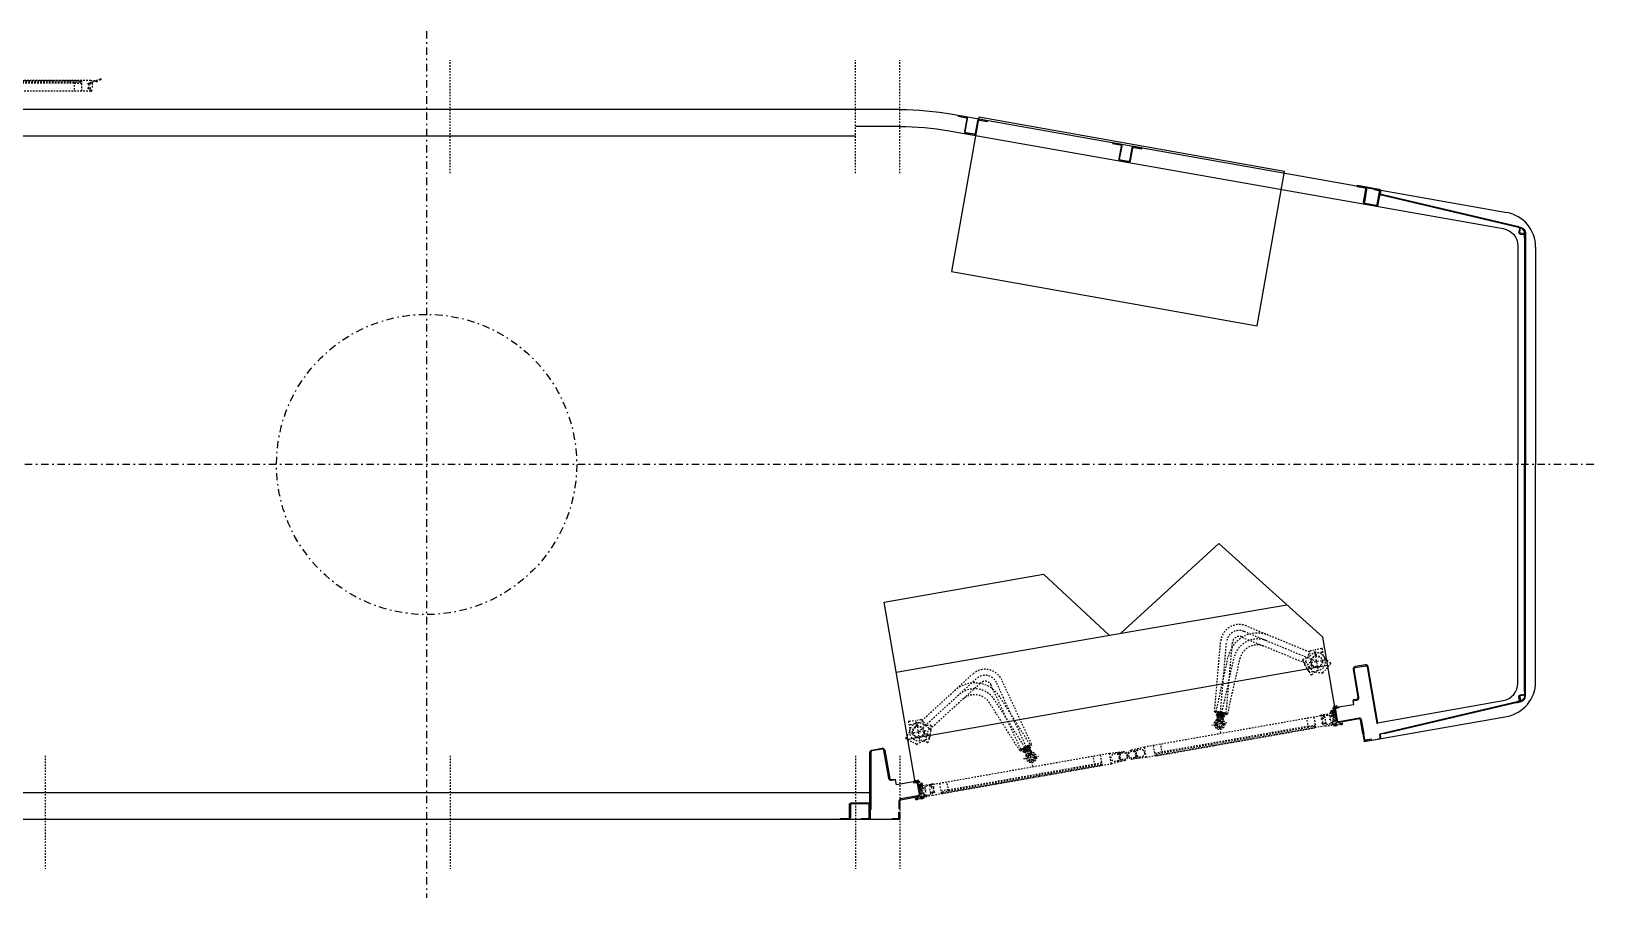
# Model space of a CAD drawing. Header units: millimetres. Extents: x 4061 to 4749, y 69169 to 69366.
# Drawn here: x 4493.7 to 4599.3, y 69168.5 to 69227.1 of the extents above; entities that cross this region are included whole.
import ezdxf

# ---------------------------------------------------------------- set-up
doc = ezdxf.new("R2010")
doc.units = ezdxf.units.MM
doc.header["$LTSCALE"] = 0.1
doc.linetypes.add('DASHDOT', pattern=[1, 0.5, -0.25, 0, -0.25])
doc.layers.get('0').update_dxf_attribs({"color": 6})
doc.layers.add('AXE', color=1, linetype='DASHDOT')
doc.layers.add('Subtire', color=4, linetype='Continuous')

msp = doc.modelspace()

# ---------------------------------------------------------------- linework, layer by layer
msp.add_lwpolyline([(4578.42, 69217.63), (4557.74, 69221.3), (4555.89, 69210.86), (4576.57, 69207.19)], close=True)
at = {"layer": 'AXE', "ltscale": 10}
for p, q in [((4520.4, 69227.11), (4520.4, 69168.53)), ((4599.33, 69197.82), (4400.4, 69197.82))]:
    msp.add_line(p, q, dxfattribs=at)
at = {"layer": 'AXE'}
for p, q in [((4522, 69217.51), (4522, 69225.15)), ((4549.4, 69217.51), (4549.4, 69225.15)), ((4552.4, 69217.51), (4552.4, 69225.15)), ((4497.68, 69223.77), (4485.4, 69223.77)), ((4497.68, 69223.05), (4485.4, 69223.05)), ((4497.69, 69223.77), (4485.41, 69223.77)), ((4497.69, 69223.05), (4485.41, 69223.05)), ((4496.56, 69223.59), (4486.52, 69223.59)), ((4496.57, 69223.59), (4486.53, 69223.59)), ((4496.56, 69223.67), (4496.56, 69223.05)), ((4496.57, 69223.67), (4496.56, 69223.05)), ((4496.56, 69223.59), (4497.06, 69223.59)), ((4496.57, 69223.59), (4497.07, 69223.59)), ((4497.06, 69223.77), (4497.06, 69223.05)), ((4497.07, 69223.77), (4497.07, 69223.05)), ((4575.56, 69186.14), (4575.52, 69186.16)), ((4575.56, 69186.14), (4575.52, 69186.16)), ((4575.56, 69186.14), (4577.04, 69185.53)), ((4575.56, 69186.14), (4577.04, 69185.53)), ((4580.6, 69184.49), (4575.67, 69186.53)), ((4580.6, 69184.49), (4575.67, 69186.53)), ((4580.11, 69185.13), (4575.82, 69186.9)), ((4580.11, 69185.13), (4575.82, 69186.9)), ((4573.69, 69181.09), (4574.1, 69185.86)), ((4573.69, 69181.09), (4574.1, 69185.86)), ((4573.8, 69181.13), (4574.62, 69184.85)), ((4573.8, 69181.13), (4574.62, 69184.85)), ((4574.02, 69180.26), (4574.5, 69185.82)), ((4574.02, 69180.26), (4574.5, 69185.82)), ((4574.48, 69181.02), (4574.87, 69185.47)), ((4574.48, 69181.02), (4574.87, 69185.47)), ((4574.87, 69185.47), (4574.9, 69185.79)), ((4574.87, 69185.47), (4574.9, 69185.79)), ((4579.8, 69184.39), (4577.04, 69185.53)), ((4579.8, 69184.39), (4577.04, 69185.53)), ((4580.06, 69185.02), (4581.01, 69185.14)), ((4580.06, 69185.02), (4581.01, 69185.14)), ((4580.51, 69184.88), (4580.43, 69185.27)), ((4580.51, 69184.88), (4580.43, 69185.27)), ((4580.59, 69184.89), (4580.5, 69185.29)), ((4580.59, 69184.89), (4580.5, 69185.29)), ((4580.69, 69183.97), (4580.51, 69185.01)), ((4580.69, 69183.97), (4580.51, 69185.01)), ((4574.02, 69180.26), (4575.01, 69184.77)), ((4574.02, 69180.26), (4575.01, 69184.77)), ((4574.58, 69180.95), (4575.41, 69184.68)), ((4574.58, 69180.95), (4575.41, 69184.68)), ((4579.84, 69184.49), (4580.42, 69183.73)), ((4579.84, 69184.49), (4580.42, 69183.73)), ((4580.26, 69184.27), (4579.92, 69184.06)), ((4580.26, 69184.27), (4579.92, 69184.06)), ((4580.31, 69184.21), (4579.97, 69183.99)), ((4580.31, 69184.21), (4579.97, 69183.99)), ((4581.12, 69184.58), (4580.08, 69184.4)), ((4581.12, 69184.58), (4580.08, 69184.4)), ((4553.66, 69179.74), (4557.59, 69183.34)), ((4553.66, 69179.74), (4557.59, 69183.34)), ((4553.9, 69180.5), (4557.32, 69183.64)), ((4553.9, 69180.5), (4557.32, 69183.64)), ((4557.83, 69183.02), (4556.65, 69181.94)), ((4557.83, 69183.02), (4556.65, 69181.94)), ((4557.83, 69183.02), (4557.86, 69183.05)), ((4557.83, 69183.02), (4557.86, 69183.05)), ((4558.7, 69182.62), (4558.57, 69182.91)), ((4558.7, 69182.62), (4558.57, 69182.91)), ((4561.29, 69178.02), (4558.93, 69183.08)), ((4561.29, 69178.02), (4558.93, 69183.08)), ((4561.32, 69178.91), (4559.29, 69183.25)), ((4561.32, 69178.91), (4559.29, 69183.25)), ((4554.44, 69179.92), (4556.65, 69181.94)), ((4554.44, 69179.92), (4556.65, 69181.94)), ((4560.52, 69178.48), (4558.47, 69181.7)), ((4560.52, 69178.48), (4558.47, 69181.7)), ((4560.59, 69178.57), (4558.7, 69182.62)), ((4560.59, 69178.57), (4558.7, 69182.62)), ((4561.29, 69178.02), (4558.81, 69181.91)), ((4561.29, 69178.02), (4558.81, 69181.91)), ((4561.2, 69178.91), (4559.15, 69182.13)), ((4561.2, 69178.91), (4559.15, 69182.13)), ((4581.04, 69180.85), (4568.95, 69178.71)), ((4581.04, 69180.85), (4568.95, 69178.71)), ((4573.83, 69181.08), (4573.69, 69181.09)), ((4573.83, 69181.08), (4573.69, 69181.09)), ((4573.73, 69181.09), (4573.72, 69181.03)), ((4573.73, 69181.09), (4573.72, 69181.03)), ((4573.94, 69181.01), (4573.72, 69181.03)), ((4573.94, 69181.01), (4573.72, 69181.03)), ((4574.58, 69180.95), (4573.8, 69181.13)), ((4574.58, 69180.95), (4573.8, 69181.13)), ((4573.84, 69181.12), (4573.82, 69181.06)), ((4573.84, 69181.12), (4573.82, 69181.06)), ((4574.53, 69180.9), (4573.82, 69181.06)), ((4574.53, 69180.9), (4573.82, 69181.06)), ((4574.48, 69181.02), (4573.83, 69181.08)), ((4574.48, 69181.02), (4573.83, 69181.08)), ((4573.83, 69180.85), (4573.84, 69181.01)), ((4573.83, 69180.85), (4573.84, 69181.01)), ((4573.88, 69180.83), (4573.98, 69180.83)), ((4573.88, 69180.83), (4573.98, 69180.83)), ((4573.89, 69180.7), (4573.9, 69180.83)), ((4573.89, 69180.7), (4573.9, 69180.83)), ((4573.9, 69180.87), (4573.94, 69181.02)), ((4573.9, 69180.87), (4573.94, 69181.02)), ((4574.12, 69179.67), (4573.91, 69180.85)), ((4574.12, 69179.67), (4573.91, 69180.85)), ((4574.44, 69180.97), (4573.94, 69181.01)), ((4574.44, 69180.97), (4573.94, 69181.01)), ((4573.96, 69181), (4573.95, 69180.85)), ((4573.96, 69181), (4573.95, 69180.85)), ((4573.95, 69180.85), (4573.95, 69180.84)), ((4573.95, 69180.85), (4573.95, 69180.84)), ((4573.95, 69180.71), (4573.98, 69180.84)), ((4573.95, 69180.71), (4573.98, 69180.84)), ((4573.96, 69180.85), (4574.14, 69180.81)), ((4573.96, 69180.85), (4574.14, 69180.81)), ((4573.98, 69180.83), (4574.06, 69180.82)), ((4573.98, 69180.83), (4574.06, 69180.82)), ((4574.06, 69181), (4574.02, 69180.84)), ((4574.06, 69181), (4574.02, 69180.84)), ((4574.24, 69180.8), (4574.06, 69180.82)), ((4574.24, 69180.8), (4574.06, 69180.82)), ((4574.31, 69180.77), (4574.14, 69180.81)), ((4574.31, 69180.77), (4574.14, 69180.81)), ((4574.2, 69180.98), (4574.18, 69180.82)), ((4574.2, 69180.98), (4574.18, 69180.82)), ((4574.21, 69180.67), (4574.22, 69180.8)), ((4574.21, 69180.67), (4574.22, 69180.8)), ((4574.29, 69180.95), (4574.26, 69180.79)), ((4574.29, 69180.95), (4574.26, 69180.79)), ((4574.26, 69180.64), (4574.29, 69180.77)), ((4574.26, 69180.64), (4574.29, 69180.77)), ((4574.3, 69180.81), (4574.32, 69180.97)), ((4574.3, 69180.81), (4574.32, 69180.97)), ((4574.37, 69180.76), (4574.41, 69180.92)), ((4574.37, 69180.76), (4574.41, 69180.92)), ((4574.44, 69181.03), (4574.44, 69180.97)), ((4574.44, 69181.03), (4574.44, 69180.97)), ((4574.54, 69180.96), (4574.53, 69180.9)), ((4574.54, 69180.96), (4574.53, 69180.9)), ((4580.04, 69180.04), (4579.94, 69180.65)), ((4580.04, 69180.04), (4579.94, 69180.65)), ((4580.55, 69180.03), (4580.43, 69180.74)), ((4580.55, 69180.03), (4580.43, 69180.74)), ((4581.45, 69180.59), (4581.96, 69180.69)), ((4581.45, 69180.59), (4581.96, 69180.69)), ((4553.98, 69180.42), (4553.05, 69180.21)), ((4553.98, 69180.42), (4553.05, 69180.21)), ((4553.14, 69179.65), (4554.18, 69179.83)), ((4553.14, 69179.65), (4554.18, 69179.83)), ((4553.53, 69180.12), (4553.47, 69180.52)), ((4553.53, 69180.12), (4553.47, 69180.52)), ((4553.61, 69180.13), (4553.55, 69180.53)), ((4553.61, 69180.13), (4553.55, 69180.53)), ((4553.75, 69179.22), (4553.57, 69180.26)), ((4553.75, 69179.22), (4553.57, 69180.26)), ((4554.02, 69179.57), (4554.43, 69179.49)), ((4554.02, 69179.57), (4554.43, 69179.49)), ((4554.05, 69179.65), (4554.44, 69179.56)), ((4554.05, 69179.65), (4554.44, 69179.56)), ((4554.37, 69180), (4554.08, 69179.09)), ((4554.37, 69180), (4554.08, 69179.09)), ((4581.16, 69180.14), (4569.07, 69178.01)), ((4581.16, 69180.14), (4569.07, 69178.01)), ((4580.03, 69180.12), (4570.14, 69178.38)), ((4580.03, 69180.12), (4570.14, 69178.38)), ((4574.53, 69180.35), (4573.5, 69180.17)), ((4574.53, 69180.35), (4573.5, 69180.17)), ((4580.03, 69180.12), (4580.52, 69180.21)), ((4580.03, 69180.12), (4580.52, 69180.21)), ((4560.52, 69178.48), (4561.2, 69178.91)), ((4560.52, 69178.48), (4561.2, 69178.91)), ((4560.56, 69178.5), (4560.59, 69178.45)), ((4560.56, 69178.5), (4560.59, 69178.45)), ((4560.59, 69178.57), (4561.19, 69178.85)), ((4560.59, 69178.57), (4561.19, 69178.85)), ((4560.59, 69178.45), (4561.2, 69178.83)), ((4560.59, 69178.45), (4561.2, 69178.83)), ((4560.63, 69178.59), (4560.65, 69178.54)), ((4560.63, 69178.59), (4560.65, 69178.54)), ((4560.65, 69178.54), (4561.11, 69178.75)), ((4560.65, 69178.54), (4561.11, 69178.75)), ((4560.78, 69178.37), (4560.7, 69178.5)), ((4560.78, 69178.37), (4560.7, 69178.5)), ((4560.83, 69178.43), (4560.77, 69178.58)), ((4560.83, 69178.43), (4560.77, 69178.58)), ((4560.8, 69178.57), (4560.88, 69178.43)), ((4560.8, 69178.57), (4560.88, 69178.43)), ((4560.84, 69178.39), (4560.99, 69178.49)), ((4560.84, 69178.39), (4560.99, 69178.49)), ((4560.87, 69178.63), (4560.94, 69178.48)), ((4560.87, 69178.63), (4560.94, 69178.48)), ((4560.89, 69178.45), (4561.06, 69178.52)), ((4560.89, 69178.45), (4561.06, 69178.52)), ((4561.14, 69178.59), (4560.99, 69178.49)), ((4561.14, 69178.59), (4560.99, 69178.49)), ((4561, 69178.7), (4561.09, 69178.56)), ((4561, 69178.7), (4561.09, 69178.56)), ((4561.13, 69178.56), (4561.06, 69178.52)), ((4561.13, 69178.56), (4561.06, 69178.52)), ((4561.09, 69178.73), (4561.15, 69178.59)), ((4561.09, 69178.73), (4561.15, 69178.59)), ((4561.19, 69178.63), (4561.1, 69178.76)), ((4561.19, 69178.63), (4561.1, 69178.76)), ((4561.11, 69178.75), (4561.31, 69178.84)), ((4561.11, 69178.75), (4561.31, 69178.84)), ((4561.22, 69178.6), (4561.13, 69178.56)), ((4561.22, 69178.6), (4561.13, 69178.56)), ((4561.2, 69178.46), (4561.13, 69178.57)), ((4561.2, 69178.46), (4561.13, 69178.57)), ((4561.15, 69178.59), (4561.16, 69178.58)), ((4561.15, 69178.59), (4561.16, 69178.58)), ((4561.17, 69178.88), (4561.2, 69178.83)), ((4561.17, 69178.88), (4561.2, 69178.83)), ((4561.19, 69178.85), (4561.32, 69178.91)), ((4561.19, 69178.85), (4561.32, 69178.91)), ((4561.4, 69177.42), (4561.19, 69178.61)), ((4561.4, 69177.42), (4561.19, 69178.61)), ((4561.27, 69178.63), (4561.2, 69178.78)), ((4561.27, 69178.63), (4561.2, 69178.78)), ((4561.26, 69178.47), (4561.2, 69178.59)), ((4561.26, 69178.47), (4561.2, 69178.59)), ((4561.28, 69178.89), (4561.31, 69178.84)), ((4561.28, 69178.89), (4561.31, 69178.84)), ((4568.95, 69178.71), (4568.05, 69178.5)), ((4568.95, 69178.71), (4568.05, 69178.5)), ((4569.07, 69178.01), (4568.95, 69178.71)), ((4569.07, 69178.01), (4568.95, 69178.71)), ((4569.68, 69178.11), (4569.56, 69178.82)), ((4569.68, 69178.11), (4569.56, 69178.82)), ((4570.16, 69178.3), (4570.05, 69178.91)), ((4570.16, 69178.3), (4570.05, 69178.91)), ((4494.6, 69178.13), (4494.6, 69170.49)), ((4522, 69178.13), (4522, 69170.49)), ((4549.4, 69178.13), (4549.4, 69170.49)), ((4552.4, 69178.13), (4552.4, 69170.49)), ((4554.49, 69176.17), (4566.58, 69178.3)), ((4554.49, 69176.17), (4566.58, 69178.3)), ((4554.62, 69175.46), (4566.71, 69177.59)), ((4554.62, 69175.46), (4566.71, 69177.59)), ((4555.69, 69175.83), (4565.57, 69177.57)), ((4555.69, 69175.83), (4565.57, 69177.57)), ((4560.77, 69177.93), (4561.81, 69178.11)), ((4560.77, 69177.93), (4561.81, 69178.11)), ((4560.93, 69178.29), (4560.86, 69178.4)), ((4560.93, 69178.29), (4560.86, 69178.4)), ((4560.97, 69178.34), (4560.91, 69178.46)), ((4560.97, 69178.34), (4560.91, 69178.46)), ((4565.59, 69177.49), (4565.48, 69178.1)), ((4565.59, 69177.49), (4565.48, 69178.1)), ((4565.57, 69177.57), (4566.07, 69177.66)), ((4565.57, 69177.57), (4566.07, 69177.66)), ((4566.1, 69177.48), (4565.97, 69178.19)), ((4566.1, 69177.48), (4565.97, 69178.19)), ((4566.58, 69178.3), (4567.5, 69178.4)), ((4566.58, 69178.3), (4567.5, 69178.4)), ((4566.71, 69177.59), (4566.58, 69178.3)), ((4566.71, 69177.59), (4566.58, 69178.3)), ((4566.71, 69177.59), (4567.6, 69177.81)), ((4566.71, 69177.59), (4567.6, 69177.81)), ((4569.07, 69178.01), (4568.16, 69177.91)), ((4569.07, 69178.01), (4568.16, 69177.91)), ((4570.14, 69178.38), (4569.65, 69178.29)), ((4570.14, 69178.38), (4569.65, 69178.29)), ((4555.7, 69175.75), (4555.59, 69176.36)), ((4554.19, 69175.79), (4553.68, 69175.7)), ((4554.19, 69175.79), (4553.68, 69175.7)), ((4555.23, 69175.56), (4555.1, 69176.27)), ((4555.23, 69175.56), (4555.1, 69176.27)), ((4555.69, 69175.83), (4555.19, 69175.74)), ((4555.69, 69175.83), (4555.19, 69175.74)), ((4553.57, 69175.25), (4553.52, 69175.24)), ((4553.57, 69175.25), (4553.52, 69175.24))]:
    msp.add_line(p, q, dxfattribs=at)
for points in [[(4486.12, 69223.77), (4496.96, 69223.77), (4496.96, 69223.67), (4486.12, 69223.67)], [(4486.13, 69223.77), (4496.97, 69223.77), (4496.97, 69223.67), (4486.13, 69223.67)], [(4569.78, 69178.13), (4580.46, 69180.01), (4580.44, 69180.11), (4569.76, 69178.23)], [(4569.78, 69178.13), (4580.46, 69180.01), (4580.44, 69180.11), (4569.76, 69178.23)], [(4574.21, 69180.29), (4574.08, 69180.45), (4573.89, 69180.41), (4573.82, 69180.23), (4573.95, 69180.07), (4574.14, 69180.11)], [(4574.21, 69180.29), (4574.08, 69180.45), (4573.89, 69180.41), (4573.82, 69180.23), (4573.95, 69180.07), (4574.14, 69180.11)], [(4566, 69177.46), (4555.32, 69175.58), (4555.31, 69175.68), (4565.98, 69177.56)], [(4566, 69177.46), (4555.32, 69175.58), (4555.31, 69175.68), (4565.98, 69177.56)], [(4561.09, 69177.98), (4561.16, 69178.17), (4561.36, 69178.2), (4561.49, 69178.05), (4561.42, 69177.86), (4561.22, 69177.83)], [(4561.09, 69177.98), (4561.16, 69178.17), (4561.36, 69178.2), (4561.49, 69178.05), (4561.42, 69177.86), (4561.22, 69177.83)]]:
    msp.add_lwpolyline(points, close=True, dxfattribs=at)
for points in [[(4498.37, 69223.85), (4498.25, 69223.78, -0.103173), (4498.06, 69223.71), (4497.85, 69223.69, 0.381674), (4497.78, 69223.61), (4497.78, 69223.23, -0.180575), (4497.72, 69223.06, -0.634663), (4497.68, 69223.07), (4497.68, 69223.26), (4497.62, 69223.26), (4497.62, 69223.21), (4497.52, 69223.21), (4497.52, 69223.28, 0.480385), (4497.52, 69223.53), (4497.52, 69223.61), (4497.62, 69223.61), (4497.62, 69223.56), (4497.68, 69223.56), (4497.68, 69223.77), (4497.88, 69223.78), (4498.05, 69223.79, 0.115335), (4498.35, 69223.88, -0.996879)], [(4498.38, 69223.85), (4498.25, 69223.78, -0.103173), (4498.06, 69223.71), (4497.86, 69223.69, 0.381674), (4497.79, 69223.61), (4497.79, 69223.23, -0.180575), (4497.73, 69223.06, -0.634663), (4497.69, 69223.07), (4497.69, 69223.26), (4497.63, 69223.26), (4497.63, 69223.21), (4497.53, 69223.21), (4497.53, 69223.28, 0.480385), (4497.53, 69223.53), (4497.53, 69223.61), (4497.63, 69223.61), (4497.63, 69223.56), (4497.69, 69223.56), (4497.69, 69223.77), (4497.89, 69223.78), (4498.05, 69223.79, 0.115335), (4498.36, 69223.88, -0.996879)], [(4581.64, 69180.48), (4581.7, 69180.49), (4581.71, 69180.44), (4581.81, 69180.46), (4581.8, 69180.53, -0.480385), (4581.75, 69180.78), (4581.74, 69180.85), (4581.64, 69180.83), (4581.65, 69180.78), (4581.59, 69180.77), (4581.55, 69180.98), (4581.36, 69180.94), (4580.88, 69180.86, 0.97941), (4580.89, 69180.82), (4581.04, 69180.85), (4581.4, 69180.87, -0.381674), (4581.48, 69180.8), (4581.55, 69180.43, 0.168299), (4581.64, 69180.26, 0.71189), (4581.68, 69180.28)], [(4581.64, 69180.48), (4581.7, 69180.49), (4581.71, 69180.44), (4581.81, 69180.46), (4581.8, 69180.53, -0.480385), (4581.75, 69180.78), (4581.74, 69180.85), (4581.64, 69180.83), (4581.65, 69180.78), (4581.59, 69180.77), (4581.55, 69180.98), (4581.36, 69180.94), (4580.88, 69180.86, 0.97941), (4580.89, 69180.82), (4581.04, 69180.85), (4581.4, 69180.87, -0.381674), (4581.48, 69180.8), (4581.55, 69180.43, 0.168299), (4581.64, 69180.26, 0.71189), (4581.68, 69180.28)], [(4581.86, 69180.18), (4581.72, 69180.23, 0.103173), (4581.52, 69180.26), (4581.32, 69180.25, -0.381674), (4581.24, 69180.31), (4581.17, 69180.68, 0.180575), (4581.08, 69180.84, 0.634663), (4581.04, 69180.83), (4581.08, 69180.64), (4581.02, 69180.63), (4581.01, 69180.68), (4580.91, 69180.66), (4580.92, 69180.59, -0.480385), (4580.97, 69180.34), (4580.98, 69180.27), (4581.08, 69180.29), (4581.07, 69180.33), (4581.13, 69180.35), (4581.16, 69180.14), (4581.36, 69180.16), (4581.53, 69180.18, -0.115335), (4581.84, 69180.14, 0.996879)], [(4581.86, 69180.18), (4581.72, 69180.23, 0.103173), (4581.52, 69180.26), (4581.32, 69180.25, -0.381674), (4581.24, 69180.31), (4581.17, 69180.68, 0.180575), (4581.08, 69180.84, 0.634663), (4581.04, 69180.83), (4581.08, 69180.64), (4581.02, 69180.63), (4581.01, 69180.68), (4580.91, 69180.66), (4580.92, 69180.59, -0.480385), (4580.97, 69180.34), (4580.98, 69180.27), (4581.08, 69180.29), (4581.07, 69180.33), (4581.13, 69180.35), (4581.16, 69180.14), (4581.36, 69180.16), (4581.53, 69180.18, -0.115335), (4581.84, 69180.14, 0.996879)], [(4581.93, 69180.17, -0.131652), (4581.88, 69180.18), (4581.74, 69180.23, -0.267949), (4581.67, 69180.3), (4581.64, 69180.48), (4581.7, 69180.49), (4581.73, 69180.31, 0.267949), (4581.76, 69180.28), (4581.83, 69180.25, 0.57735), (4581.86, 69180.28), (4581.74, 69180.97), (4581.62, 69180.95), (4581.65, 69180.78), (4581.59, 69180.77), (4581.53, 69181.12, -0.414214), (4581.55, 69181.14), (4581.59, 69181.15), (4581.61, 69180.99), (4581.73, 69181.01), (4581.72, 69181.07), (4581.7, 69181.07), (4581.69, 69181.12), (4581.76, 69181.14), (4581.91, 69180.27, 0.414214), (4581.98, 69180.22), (4582.18, 69180.26, 0.414214), (4582.21, 69180.3), (4582.21, 69180.3), (4582.27, 69180.31), (4582.28, 69180.27, -0.414212), (4582.25, 69180.23), (4581.93, 69180.17)], [(4581.93, 69180.17, -0.131652), (4581.88, 69180.18), (4581.74, 69180.23, -0.267949), (4581.67, 69180.3), (4581.64, 69180.48), (4581.7, 69180.49), (4581.73, 69180.31, 0.267949), (4581.76, 69180.28), (4581.83, 69180.25, 0.57735), (4581.86, 69180.28), (4581.74, 69180.97), (4581.62, 69180.95), (4581.65, 69180.78), (4581.59, 69180.77), (4581.53, 69181.12, -0.414214), (4581.55, 69181.14), (4581.59, 69181.15), (4581.61, 69180.99), (4581.73, 69181.01), (4581.72, 69181.07), (4581.7, 69181.07), (4581.69, 69181.12), (4581.76, 69181.14), (4581.91, 69180.27, 0.414214), (4581.98, 69180.22), (4582.18, 69180.26, 0.414214), (4582.21, 69180.3), (4582.21, 69180.3), (4582.27, 69180.31), (4582.28, 69180.27, -0.414212), (4582.25, 69180.23), (4581.93, 69180.17)], [(4581.97, 69181.5), (4581.82, 69181.47, 0.414214), (4581.72, 69181.33), (4581.91, 69180.27), (4581.97, 69180.28), (4581.78, 69181.34, -0.414214), (4581.83, 69181.41), (4581.98, 69181.44)], [(4581.97, 69181.5), (4581.82, 69181.47, 0.414214), (4581.72, 69181.33), (4581.91, 69180.27), (4581.97, 69180.28), (4581.78, 69181.34, -0.414214), (4581.83, 69181.41), (4581.98, 69181.44)], [(4553.39, 69176.46), (4553.54, 69176.49, -0.414214), (4553.68, 69176.39), (4553.87, 69175.33), (4553.81, 69175.31), (4553.62, 69176.38, 0.414214), (4553.55, 69176.43), (4553.4, 69176.4)], [(4553.39, 69176.46), (4553.54, 69176.49, -0.414214), (4553.68, 69176.39), (4553.87, 69175.33), (4553.81, 69175.31), (4553.62, 69176.38, 0.414214), (4553.55, 69176.43), (4553.4, 69176.4)], [(4553.89, 69175.23, 0.131652), (4553.93, 69175.25), (4554.05, 69175.34, 0.267949), (4554.08, 69175.44), (4554.05, 69175.61), (4553.99, 69175.6), (4554.02, 69175.43, -0.267949), (4554.01, 69175.39), (4553.95, 69175.34, -0.57735), (4553.91, 69175.35), (4553.79, 69176.04), (4553.91, 69176.06), (4553.94, 69175.9), (4554, 69175.91), (4553.94, 69176.25, 0.414214), (4553.91, 69176.27), (4553.87, 69176.26), (4553.9, 69176.1), (4553.78, 69176.08), (4553.77, 69176.14), (4553.79, 69176.14), (4553.78, 69176.2), (4553.71, 69176.19), (4553.87, 69175.32, -0.414214), (4553.82, 69175.26), (4553.62, 69175.22, -0.414214), (4553.57, 69175.25), (4553.57, 69175.25), (4553.52, 69175.24), (4553.52, 69175.2, 0.414212), (4553.57, 69175.17), (4553.88, 69175.23)], [(4553.89, 69175.23, 0.131652), (4553.93, 69175.25), (4554.05, 69175.34, 0.267949), (4554.08, 69175.44), (4554.05, 69175.61), (4553.99, 69175.6), (4554.02, 69175.43, -0.267949), (4554.01, 69175.39), (4553.95, 69175.34, -0.57735), (4553.91, 69175.35), (4553.79, 69176.04), (4553.91, 69176.06), (4553.94, 69175.9), (4554, 69175.91), (4553.94, 69176.25, 0.414214), (4553.91, 69176.27), (4553.87, 69176.26), (4553.9, 69176.1), (4553.78, 69176.08), (4553.77, 69176.14), (4553.79, 69176.14), (4553.78, 69176.2), (4553.71, 69176.19), (4553.87, 69175.32, -0.414214), (4553.82, 69175.26), (4553.62, 69175.22, -0.414214), (4553.57, 69175.25), (4553.57, 69175.25), (4553.52, 69175.24), (4553.52, 69175.2, 0.414212), (4553.57, 69175.17), (4553.88, 69175.23)], [(4554.05, 69175.61), (4553.99, 69175.6), (4554, 69175.55), (4553.9, 69175.53), (4553.89, 69175.61, 0.480385), (4553.84, 69175.85), (4553.83, 69175.93), (4553.93, 69175.95), (4553.94, 69175.9), (4554, 69175.91), (4553.96, 69176.11), (4554.16, 69176.15), (4554.63, 69176.23, -0.97941), (4554.64, 69176.19), (4554.49, 69176.17), (4554.14, 69176.06, 0.381674), (4554.09, 69175.97), (4554.15, 69175.6, -0.168299), (4554.12, 69175.41, -0.71189), (4554.08, 69175.41)], [(4554.05, 69175.61), (4553.99, 69175.6), (4554, 69175.55), (4553.9, 69175.53), (4553.89, 69175.61, 0.480385), (4553.84, 69175.85), (4553.83, 69175.93), (4553.93, 69175.95), (4553.94, 69175.9), (4554, 69175.91), (4553.96, 69176.11), (4554.16, 69176.15), (4554.63, 69176.23, -0.97941), (4554.64, 69176.19), (4554.49, 69176.17), (4554.14, 69176.06, 0.381674), (4554.09, 69175.97), (4554.15, 69175.6, -0.168299), (4554.12, 69175.41, -0.71189), (4554.08, 69175.41)], [(4553.95, 69175.26), (4554.06, 69175.35, -0.103173), (4554.24, 69175.45), (4554.43, 69175.51, 0.381674), (4554.49, 69175.6), (4554.42, 69175.97, -0.180575), (4554.45, 69176.15, -0.634663), (4554.49, 69176.14), (4554.53, 69175.96), (4554.59, 69175.97), (4554.58, 69176.02), (4554.68, 69176.04), (4554.69, 69175.96, 0.480385), (4554.73, 69175.72), (4554.75, 69175.64), (4554.65, 69175.62), (4554.64, 69175.67), (4554.58, 69175.66), (4554.62, 69175.46), (4554.42, 69175.41), (4554.26, 69175.37, 0.115335), (4553.97, 69175.23, -0.996879)], [(4553.95, 69175.26), (4554.06, 69175.35, -0.103173), (4554.24, 69175.45), (4554.43, 69175.51, 0.381674), (4554.49, 69175.6), (4554.42, 69175.97, -0.180575), (4554.45, 69176.15, -0.634663), (4554.49, 69176.14), (4554.53, 69175.96), (4554.59, 69175.97), (4554.58, 69176.02), (4554.68, 69176.04), (4554.69, 69175.96, 0.480385), (4554.73, 69175.72), (4554.75, 69175.64), (4554.65, 69175.62), (4554.64, 69175.67), (4554.58, 69175.66), (4554.62, 69175.46), (4554.42, 69175.41), (4554.26, 69175.37, 0.115335), (4553.97, 69175.23, -0.996879)]]:
    msp.add_lwpolyline(points, format="xyb", close=True, dxfattribs=at)
for points in [[(4581.25, 69184), (4581.54, 69184.33, 0.440011), (4581.54, 69184.39), (4581.17, 69184.67, 0.639522), (4580.09, 69184.81), (4579.67, 69184.63, 0.440011), (4579.65, 69184.58), (4579.85, 69184.19)], [(4581.25, 69184), (4581.54, 69184.33, 0.440011), (4581.54, 69184.39), (4581.17, 69184.67, 0.639522), (4580.09, 69184.81), (4579.67, 69184.63, 0.440011), (4579.65, 69184.58), (4579.85, 69184.19)], [(4580.43, 69185.27), (4580.16, 69185.21, 0.244698), (4580.13, 69185.19), (4579.95, 69184.76), (4579.77, 69184.32, 0.244698), (4579.78, 69184.28), (4579.92, 69184.06)], [(4580.43, 69185.27), (4580.16, 69185.21, 0.244698), (4580.13, 69185.19), (4579.95, 69184.76), (4579.77, 69184.32, 0.244698), (4579.78, 69184.28), (4579.92, 69184.06)], [(4579.97, 69183.99), (4580.2, 69183.62, 0.440011), (4580.26, 69183.61), (4580.62, 69183.89, 0.639522), (4581.04, 69184.89), (4580.98, 69185.35, 0.440011), (4580.93, 69185.38), (4580.5, 69185.29)], [(4579.97, 69183.99), (4580.2, 69183.62, 0.440011), (4580.26, 69183.61), (4580.62, 69183.89, 0.639522), (4581.04, 69184.89), (4580.98, 69185.35, 0.440011), (4580.93, 69185.38), (4580.5, 69185.29)], [(4579.89, 69184.12), (4580.01, 69183.88, 0.244698), (4580.04, 69183.85), (4580.51, 69183.79), (4580.97, 69183.73, 0.244698), (4581.01, 69183.74), (4581.19, 69183.94)], [(4579.89, 69184.12), (4580.01, 69183.88, 0.244698), (4580.04, 69183.85), (4580.51, 69183.79), (4580.97, 69183.73, 0.244698), (4581.01, 69183.74), (4581.19, 69183.94)], [(4581.7, 69181.36, -1.085379), (4581.72, 69181.36, -0.117221), (4581.69, 69181.12), (4581.7, 69181.07), (4581.72, 69181.07), (4581.73, 69181.01), (4581.67, 69181), (4581.6, 69181.07), (4581.58, 69181.15, 0.232811), (4581.7, 69181.36)], [(4581.7, 69181.36, -1.085379), (4581.72, 69181.36, -0.117221), (4581.69, 69181.12), (4581.7, 69181.07), (4581.72, 69181.07), (4581.73, 69181.01), (4581.67, 69181), (4581.6, 69181.07), (4581.58, 69181.15, 0.232811), (4581.7, 69181.36)], [(4553.22, 69179.06), (4552.83, 69179.26, -0.440011), (4552.81, 69179.32), (4553.06, 69179.71, -0.639522), (4554.03, 69180.21), (4554.48, 69180.19, -0.440011), (4554.52, 69180.15), (4554.47, 69179.71)], [(4553.22, 69179.06), (4552.83, 69179.26, -0.440011), (4552.81, 69179.32), (4553.06, 69179.71, -0.639522), (4554.03, 69180.21), (4554.48, 69180.19, -0.440011), (4554.52, 69180.15), (4554.47, 69179.71)], [(4554.43, 69179.49), (4554.33, 69179.06, -0.440011), (4554.28, 69179.03), (4553.84, 69179.17, -0.639522), (4553.11, 69179.97), (4553.01, 69180.42, -0.440011), (4553.04, 69180.47), (4553.47, 69180.52)], [(4554.43, 69179.49), (4554.33, 69179.06, -0.440011), (4554.28, 69179.03), (4553.84, 69179.17, -0.639522), (4553.11, 69179.97), (4553.01, 69180.42, -0.440011), (4553.04, 69180.47), (4553.47, 69180.52)], [(4554.46, 69179.63), (4554.42, 69179.36, -0.244698), (4554.4, 69179.33), (4553.98, 69179.12), (4553.57, 69178.9, -0.244698), (4553.53, 69178.9), (4553.29, 69179.02)], [(4554.46, 69179.63), (4554.42, 69179.36, -0.244698), (4554.4, 69179.33), (4553.98, 69179.12), (4553.57, 69178.9, -0.244698), (4553.53, 69178.9), (4553.29, 69179.02)], [(4553.55, 69180.53), (4553.82, 69180.57, -0.244698), (4553.86, 69180.56), (4554.17, 69180.21), (4554.49, 69179.86, -0.244698), (4554.5, 69179.83), (4554.44, 69179.56)], [(4553.55, 69180.53), (4553.82, 69180.57, -0.244698), (4553.86, 69180.56), (4554.17, 69180.21), (4554.49, 69179.86, -0.244698), (4554.5, 69179.83), (4554.44, 69179.56)], [(4582.18, 69180.26, -0.414217), (4582.14, 69180.28), (4582.14, 69180.31), (4582.34, 69180.35), (4582.34, 69180.33, -0.414214), (4582.28, 69180.23), (4582.25, 69180.23)], [(4582.18, 69180.26, -0.414217), (4582.14, 69180.28), (4582.14, 69180.31), (4582.34, 69180.35), (4582.34, 69180.33, -0.414214), (4582.28, 69180.23), (4582.25, 69180.23)], [(4568.23, 69178.49), (4568.47, 69178.56, 0.158277), (4568.36, 69178.38, 0.144249), (4568.23, 69178.49, 1.072469)], [(4568.23, 69178.49), (4568.47, 69178.56, 0.158277), (4568.36, 69178.38, 0.144249), (4568.23, 69178.49, 1.072469)], [(4567.34, 69178.33), (4567.08, 69178.31, -0.158277), (4567.24, 69178.19, -0.144249), (4567.34, 69178.33, -1.072469)], [(4567.34, 69178.33), (4567.08, 69178.31, -0.158277), (4567.24, 69178.19, -0.144249), (4567.34, 69178.33, -1.072469)], [(4567.43, 69177.82), (4567.18, 69177.75, 0.158277), (4567.29, 69177.92, 0.144249), (4567.43, 69177.82, 1.072469)], [(4567.43, 69177.82), (4567.18, 69177.75, 0.158277), (4567.29, 69177.92, 0.144249), (4567.43, 69177.82, 1.072469)], [(4568.32, 69177.98), (4568.57, 69177.99, -0.158277), (4568.41, 69178.12, -0.144249), (4568.32, 69177.98, -1.072469)], [(4568.32, 69177.98), (4568.57, 69177.99, -0.158277), (4568.41, 69178.12, -0.144249), (4568.32, 69177.98, -1.072469)], [(4553.69, 69176.42, 1.085379), (4553.68, 69176.42, 0.117221), (4553.78, 69176.2), (4553.79, 69176.14), (4553.77, 69176.14), (4553.79, 69176.08), (4553.84, 69176.09), (4553.89, 69176.18), (4553.88, 69176.26, -0.232811), (4553.69, 69176.43)], [(4553.69, 69176.42, 1.085379), (4553.68, 69176.42, 0.117221), (4553.78, 69176.2), (4553.79, 69176.14), (4553.77, 69176.14), (4553.79, 69176.08), (4553.84, 69176.09), (4553.89, 69176.18), (4553.88, 69176.26, -0.232811), (4553.69, 69176.43)], [(4553.62, 69175.22, 0.414217), (4553.65, 69175.26), (4553.64, 69175.29), (4553.44, 69175.25), (4553.45, 69175.23, 0.414214), (4553.54, 69175.17), (4553.57, 69175.17)], [(4553.62, 69175.22, 0.414217), (4553.65, 69175.26), (4553.64, 69175.29), (4553.44, 69175.25), (4553.45, 69175.23, 0.414214), (4553.54, 69175.17), (4553.57, 69175.17)]]:
    msp.add_lwpolyline(points, format="xyb", dxfattribs=at)
at = {"layer": 'AXE', "ltscale": 10}
msp.add_circle((4520.4, 69197.82), 10.15, dxfattribs=at)
at = {"layer": 'AXE'}
for centre, radius in [((4580.6, 69184.49), 0.4), ((4580.6, 69184.49), 0.4), ((4580.6, 69184.49), 0.36), ((4580.6, 69184.49), 0.36), ((4574.02, 69180.26), 0.36), ((4574.02, 69180.26), 0.36), ((4553.66, 69179.74), 0.4), ((4553.66, 69179.74), 0.4), ((4553.66, 69179.74), 0.36), ((4553.66, 69179.74), 0.36), ((4574.02, 69180.26), 0.3), ((4574.02, 69180.26), 0.3), ((4574.02, 69180.26), 0.22), ((4574.02, 69180.26), 0.22), ((4574.02, 69180.26), 0.2), ((4574.02, 69180.26), 0.2), ((4568.68, 69178.3), 0.27), ((4568.68, 69178.3), 0.27), ((4561.29, 69178.02), 0.36), ((4561.29, 69178.02), 0.36), ((4561.29, 69178.02), 0.3), ((4561.29, 69178.02), 0.3), ((4561.29, 69178.02), 0.22), ((4561.29, 69178.02), 0.22), ((4561.29, 69178.02), 0.2), ((4561.29, 69178.02), 0.2), ((4566.97, 69178), 0.27), ((4566.97, 69178), 0.27), ((4567.53, 69178.1), 0.24), ((4567.53, 69178.1), 0.24), ((4568.12, 69178.2), 0.24), ((4568.12, 69178.2), 0.24)]:
    msp.add_circle(centre, radius, dxfattribs=at)
for centre, radius, start, end in [((4575.35, 69185.75), 1.25, 67.5, 175), ((4575.35, 69185.75), 1.25, 67.5, 175), ((4575.35, 69185.75), 0.846, 67.5, 175), ((4575.35, 69185.75), 0.846, 67.5, 175), ((4576.58, 69184.42), 2, 67.5, 167.5), ((4576.58, 69184.42), 2, 67.5, 167.5), ((4575.35, 69185.75), 0.446, 67.5, 175), ((4575.35, 69185.75), 0.446, 67.5, 175), ((4576.58, 69184.42), 1.6, 67.5, 167.5), ((4576.58, 69184.42), 1.6, 67.5, 167.5), ((4576.58, 69184.42), 1.2, 67.5, 167.5), ((4576.58, 69184.42), 1.2, 67.5, 167.5), ((4558.17, 69182.72), 1.25, 25, 132.5), ((4558.17, 69182.72), 1.25, 25, 132.5), ((4557.46, 69181.05), 2, 32.5, 132.5), ((4557.46, 69181.05), 2, 32.5, 132.5), ((4558.17, 69182.72), 0.846, 25, 132.5), ((4558.17, 69182.72), 0.846, 25, 132.5), ((4558.17, 69182.72), 0.446, 25, 132.5), ((4558.17, 69182.72), 0.446, 25, 132.5), ((4557.46, 69181.05), 1.6, 32.5, 132.5), ((4557.46, 69181.05), 1.6, 32.5, 132.5), ((4557.46, 69181.05), 1.2, 32.5, 132.5), ((4557.46, 69181.05), 1.2, 32.5, 132.5), ((4573.69, 69180.72), 0.2, 305.0052, 355), ((4573.69, 69180.72), 0.2, 305.0052, 355), ((4573.9, 69181.01), 0.18, 245.5288, 284.4712), ((4573.9, 69181.01), 0.18, 245.5288, 284.4712), ((4573.88, 69180.83), 0.18, 73.8195, 104.4712), ((4573.88, 69180.83), 0.18, 73.8195, 104.4712), ((4573.76, 69180.76), 0.2, 297.5052, 347.5), ((4573.76, 69180.76), 0.2, 297.5052, 347.5), ((4574, 69181.02), 0.18, 238.0288, 276.9712), ((4574, 69181.02), 0.18, 238.0288, 276.9712), ((4573.96, 69180.85), 0.18, 58.0288, 96.9712), ((4573.96, 69180.85), 0.18, 58.0288, 96.9712), ((4573.88, 69180.83), 0.18, 65.5288, 73.7914), ((4573.88, 69180.83), 0.18, 65.5288, 73.7914), ((4574.13, 69181.52), 0.705, 255.1936, 257.9113), ((4574.13, 69181.52), 0.705, 255.1936, 257.9113), ((4574.02, 69180.3), 0.705, 75.1936, 94.8064), ((4574.02, 69180.3), 0.705, 75.1936, 94.8064), ((4574.13, 69181.52), 0.705, 257.9113, 274.8064), ((4574.13, 69181.52), 0.705, 257.9113, 274.8064), ((4574.29, 69181.49), 0.705, 247.6936, 267.3064), ((4574.29, 69181.49), 0.705, 247.6936, 267.3064), ((4574.02, 69180.29), 0.705, 67.6936, 87.3064), ((4574.02, 69180.29), 0.705, 67.6936, 87.3064), ((4574.26, 69180.98), 0.18, 245.5288, 284.4712), ((4574.26, 69180.98), 0.18, 245.5288, 284.4712), ((4574.24, 69180.8), 0.18, 65.5288, 104.4712), ((4574.24, 69180.8), 0.18, 65.5288, 104.4712), ((4574.41, 69180.66), 0.2, 175, 224.9948), ((4574.41, 69180.66), 0.2, 175, 224.9948), ((4574.35, 69180.94), 0.18, 238.0288, 276.9712), ((4574.35, 69180.94), 0.18, 238.0288, 276.9712), ((4574.46, 69180.6), 0.2, 167.5, 217.4948), ((4574.46, 69180.6), 0.2, 167.5, 217.4948), ((4574.31, 69180.77), 0.18, 58.0288, 96.9712), ((4574.31, 69180.77), 0.18, 58.0288, 96.9712), ((4560.84, 69178.39), 0.18, 103.0288, 141.9712), ((4560.84, 69178.39), 0.18, 103.0288, 141.9712), ((4560.89, 69178.45), 0.18, 95.5288, 134.4712), ((4560.89, 69178.45), 0.18, 95.5288, 134.4712), ((4561.27, 69178.05), 0.705, 112.6936, 132.3064), ((4561.27, 69178.05), 0.705, 112.6936, 132.3064), ((4560.82, 69178.61), 0.18, 275.5288, 314.4712), ((4560.82, 69178.61), 0.18, 275.5288, 314.4712), ((4561.28, 69178.05), 0.705, 105.1936, 124.8064), ((4561.28, 69178.05), 0.705, 105.1936, 124.8064), ((4560.61, 69179.08), 0.705, 292.6936, 312.3064), ((4560.61, 69179.08), 0.705, 292.6936, 312.3064), ((4560.76, 69179.16), 0.705, 285.1936, 302.0887), ((4560.76, 69179.16), 0.705, 285.1936, 302.0887), ((4561.14, 69178.59), 0.18, 103.0288, 141.9712), ((4561.14, 69178.59), 0.18, 103.0288, 141.9712), ((4561.22, 69178.6), 0.18, 126.2086, 134.4712), ((4561.22, 69178.6), 0.18, 126.2086, 134.4712), ((4561.05, 69178.74), 0.18, 283.0288, 321.9712), ((4561.05, 69178.74), 0.18, 283.0288, 321.9712), ((4561.22, 69178.6), 0.18, 95.5288, 126.1805), ((4561.22, 69178.6), 0.18, 95.5288, 126.1805), ((4560.76, 69179.16), 0.705, 302.0887, 304.8064), ((4560.76, 69179.16), 0.705, 302.0887, 304.8064), ((4561.14, 69178.76), 0.18, 275.5288, 314.4712), ((4561.14, 69178.76), 0.18, 275.5288, 314.4712), ((4561.44, 69178.56), 0.2, 205, 254.9948), ((4561.44, 69178.56), 0.2, 205, 254.9948), ((4568.12, 69178.2), 0.3, 103.7706, 276.2251), ((4568.12, 69178.2), 0.3, 103.7706, 276.2251), ((4560.74, 69178.54), 0.18, 283.0288, 321.9712), ((4560.74, 69178.54), 0.18, 283.0288, 321.9712), ((4560.76, 69178.18), 0.2, 342.5052, 32.5), ((4560.76, 69178.18), 0.2, 342.5052, 32.5), ((4560.78, 69178.25), 0.2, 335.0052, 25), ((4560.78, 69178.25), 0.2, 335.0052, 25), ((4561.36, 69178.57), 0.2, 212.5, 262.4948), ((4561.36, 69178.57), 0.2, 212.5, 262.4948), ((4567.53, 69178.1), 0.3, 283.7749, 96.2294), ((4567.53, 69178.1), 0.3, 283.7749, 96.2294)]:
    msp.add_arc(centre, radius, start, end, dxfattribs=at)
at = {"layer": 'Subtire'}
for p, q in [((4552.4, 69221.82), (4408.46, 69221.82)), ((4549.4, 69220.02), (4491.2, 69220.02)), ((4552.4, 69220.67), (4549.4, 69220.67)), ((4594.24, 69213.83), (4585.15, 69215.98)), ((4594.26, 69213.89), (4585.16, 69216.03)), ((4594.66, 69213.17), (4594.66, 69197.82)), ((4594.72, 69213.17), (4594.72, 69197.82)), ((4595.4, 69212.52), (4595.4, 69197.82)), ((4594.66, 69182.47), (4594.66, 69197.82)), ((4594.72, 69182.47), (4594.72, 69197.82)), ((4595.4, 69183.12), (4595.4, 69197.82)), ((4573.97, 69192.48), (4567.36, 69186.41)), ((4581.01, 69186.15), (4573.97, 69192.48)), ((4551.34, 69188.52), (4562.11, 69190.41)), ((4566.57, 69186.28), (4562.11, 69190.41)), ((4553.43, 69176.47), (4551.34, 69188.52)), ((4568.67, 69186.63), (4578.57, 69188.34)), ((4552.16, 69183.78), (4568.67, 69186.63)), ((4581.9, 69181.03), (4581.01, 69186.15)), ((4552.94, 69179.25), (4581.34, 69184.24)), ((4583.07, 69183.97), (4583.39, 69182.06)), ((4583.45, 69182.07), (4583.13, 69183.98)), ((4583.9, 69184.27), (4583.2, 69184.15)), ((4583.21, 69184.09), (4583.91, 69184.21)), ((4584.02, 69184.13), (4584.67, 69180.32)), ((4584.73, 69180.33), (4584.08, 69184.14)), ((4583.31, 69181.94), (4583.06, 69181.9)), ((4583.06, 69181.9), (4583.07, 69181.84)), ((4583.07, 69181.84), (4583.32, 69181.88)), ((4583.11, 69181.6), (4583.07, 69181.84)), ((4594.24, 69181.8), (4585.15, 69179.66)), ((4594.26, 69181.74), (4585.16, 69179.6)), ((4582.08, 69181.43), (4583.11, 69181.6)), ((4584.67, 69180.32), (4584.73, 69180.33)), ((4552.17, 69176.15), (4552.11, 69176.5)), ((4550.38, 69175.62), (4467.2, 69175.62)), ((4553.32, 69176.36), (4552.17, 69176.15)), ((4552.4, 69173.82), (4408.46, 69173.82))]:
    msp.add_line(p, q, dxfattribs=at)
for points in [[(4552.4, 69221.82, -0.04276), (4555.97, 69221.5), (4593.45, 69214.85)], [(4552.4, 69220.67, -0.043661), (4555.73, 69220.38), (4593.21, 69213.77, -0.36397), (4594.2, 69212.59), (4594.2, 69197.82)], [(4584.72, 69180.36), (4593.21, 69181.86, 0.36397), (4594.2, 69183.04), (4594.2, 69197.82)]]:
    msp.add_lwpolyline(points, format="xyb", dxfattribs=at)
for points in [[(4557.16, 69220.2), (4556.88, 69220.25, -0.414214), (4556.83, 69220.31), (4556.99, 69221.18, 0.414214), (4556.89, 69221.32), (4556.36, 69221.42), (4556.35, 69221.36), (4556.88, 69221.26, -0.414214), (4556.93, 69221.19), (4556.78, 69220.33, 0.414214), (4556.87, 69220.19), (4557.15, 69220.14), (4557.42, 69220.09, 0.414214), (4557.56, 69220.18), (4557.72, 69221.05, -0.414214), (4557.79, 69221.1), (4558.32, 69221), (4558.33, 69221.06), (4557.8, 69221.16, 0.414214), (4557.66, 69221.06), (4557.5, 69220.19, -0.414214), (4557.43, 69220.15)], [(4567.6, 69218.35), (4567.32, 69218.4, -0.414214), (4567.27, 69218.47), (4567.43, 69219.34, 0.414214), (4567.33, 69219.48), (4566.8, 69219.57), (4566.79, 69219.52), (4567.32, 69219.42, -0.414214), (4567.37, 69219.35), (4567.21, 69218.48, 0.414214), (4567.31, 69218.34), (4567.59, 69218.3), (4567.86, 69218.25, 0.414214), (4568, 69218.34), (4568.16, 69219.21, -0.414214), (4568.23, 69219.26), (4568.76, 69219.16), (4568.77, 69219.22), (4568.24, 69219.32, 0.414214), (4568.1, 69219.22), (4567.94, 69218.35, -0.414214), (4567.87, 69218.3)], [(4583.34, 69216.65), (4583.88, 69216.56, -0.414214), (4583.97, 69216.42), (4583.82, 69215.55, 0.414214), (4583.87, 69215.48), (4584.61, 69215.35, 0.414214), (4584.68, 69215.4), (4584.84, 69216.26, 0.414214), (4584.79, 69216.33), (4584.51, 69216.38), (4584.53, 69216.44), (4584.8, 69216.39, -0.414214), (4584.9, 69216.25), (4584.74, 69215.39, -0.414214), (4584.6, 69215.29), (4583.86, 69215.43, -0.414214), (4583.76, 69215.56), (4583.91, 69216.43, 0.414214), (4583.87, 69216.5), (4583.33, 69216.6)], [(4585.16, 69216.03), (4584.98, 69216.07, -0.414214), (4584.91, 69216.16), (4584.93, 69216.24, 0.414214), (4584.8, 69216.42), (4583.35, 69216.68), (4583.34, 69216.65), (4584.8, 69216.39, -0.414214), (4584.9, 69216.25), (4584.88, 69216.17, 0.414214), (4584.97, 69216.04), (4585.16, 69216)], [(4594.72, 69213.46), (4594.72, 69213.17), (4594.66, 69213.17), (4594.66, 69213.46, 0.340088), (4594.41, 69213.79), (4594.13, 69213.86), (4594.14, 69213.92), (4594.42, 69213.85, -0.340088)], [(4594.38, 69213.39), (4594.65, 69213.36), (4594.66, 69213.42), (4594.38, 69213.45, -0.414214), (4594.33, 69213.52), (4594.37, 69213.8), (4594.31, 69213.81), (4594.27, 69213.53, 0.414214)], [(4594.72, 69182.18), (4594.72, 69182.47), (4594.66, 69182.47), (4594.66, 69182.18, -0.340088), (4594.41, 69181.85), (4594.13, 69181.77), (4594.14, 69181.71), (4594.42, 69181.79, 0.340088)], [(4594.38, 69182.24), (4594.65, 69182.28), (4594.66, 69182.22), (4594.38, 69182.18, 0.414214), (4594.33, 69182.11), (4594.37, 69181.84), (4594.31, 69181.83), (4594.27, 69182.11, -0.414214)], [(4583.72, 69179.6), (4583.55, 69180.57, 0.414212), (4583.48, 69180.62), (4582.12, 69180.38, -0.414214), (4581.93, 69180.51), (4581.81, 69181.22, -0.414214), (4581.94, 69181.4), (4582.08, 69181.43), (4582.09, 69181.37), (4581.95, 69181.34, 0.414214), (4581.87, 69181.23), (4581.99, 69180.52, 0.414214), (4582.11, 69180.44), (4583.47, 69180.68, -0.414212), (4583.61, 69180.58), (4583.78, 69179.61)], [(4583.72, 69179.6), (4583.79, 69179.22, 0.414214), (4583.93, 69179.13), (4584.3, 69179.19), (4584.29, 69179.25), (4583.91, 69179.19, -0.414214), (4583.85, 69179.23), (4583.78, 69179.61)], [(4585.15, 69179.64), (4584.97, 69179.61, 0.414214), (4584.9, 69179.52), (4584.92, 69179.44, -0.414214), (4584.79, 69179.25), (4583.81, 69179.07), (4583.81, 69179.1), (4584.79, 69179.28, 0.414214), (4584.89, 69179.42), (4584.87, 69179.51, -0.414214), (4584.96, 69179.64), (4585.15, 69179.67)], [(4552.11, 69176.5), (4551.86, 69176.45, -0.414214), (4551.67, 69176.58), (4551.33, 69178.49, 0.414214), (4551.22, 69178.57), (4550.52, 69178.45, 0.36397), (4550.44, 69178.35), (4550.44, 69174.49), (4550.38, 69174.49), (4550.38, 69178.35, -0.36397), (4550.51, 69178.51), (4551.21, 69178.63, -0.414214), (4551.39, 69178.5), (4551.73, 69176.59, 0.414214), (4551.85, 69176.51), (4552.1, 69176.55)], [(4552.34, 69175.05), (4552.34, 69174.55), (4552.4, 69174.55), (4552.4, 69175.05, -0.363969), (4552.48, 69175.15), (4553.64, 69175.36, 0.414214), (4553.77, 69175.54), (4553.64, 69176.25, 0.414214), (4553.46, 69176.38), (4553.32, 69176.36), (4553.33, 69176.3), (4553.47, 69176.32, -0.414214), (4553.58, 69176.24), (4553.71, 69175.53, -0.414214), (4553.63, 69175.42), (4552.47, 69175.21, 0.363969)], [(4549.8, 69173.82), (4549.8, 69173.88), (4550.28, 69173.88, 0.414214), (4550.34, 69173.94), (4550.34, 69174.82, 0.414214), (4550.28, 69174.88), (4549.4, 69174.88), (4549.12, 69174.88, 0.414214), (4549.06, 69174.82), (4549.06, 69173.94, -0.414214), (4548.94, 69173.82), (4548.4, 69173.82), (4548.4, 69173.88), (4548.94, 69173.88, 0.414214), (4549, 69173.94), (4549, 69174.82, -0.414214), (4549.12, 69174.94), (4549.4, 69174.94), (4550.28, 69174.94, -0.414214), (4550.4, 69174.82), (4550.4, 69173.94, -0.414214), (4550.28, 69173.82)], [(4552.4, 69174.32), (4552.4, 69173.94, -0.414214), (4552.28, 69173.82), (4551.9, 69173.82), (4551.9, 69173.88), (4552.28, 69173.88, 0.414214), (4552.34, 69173.94), (4552.34, 69174.32)]]:
    msp.add_lwpolyline(points, format="xyb", close=True, dxfattribs=at)
msp.add_lwpolyline([(4583.81, 69179.08), (4593.45, 69180.79)], dxfattribs=at)
for centre, radius, start, end in [((4593.03, 69212.52), 2.37, 0, 79.8318), ((4583.23, 69184), 0.16, 99.5826, 189.5826), ((4583.23, 69184), 0.1, 99.5826, 189.5826), ((4583.92, 69184.11), 0.16, 9.5826, 99.5826), ((4583.92, 69184.11), 0.1, 9.5826, 99.5826), ((4593.03, 69183.12), 2.37, 280.1682, 0), ((4583.29, 69182.04), 0.1, 279.5826, 9.5826), ((4583.29, 69182.04), 0.16, 279.5826, 9.5826)]:
    msp.add_arc(centre, radius, start, end, dxfattribs=at)

doc.saveas('drawing.dxf')
